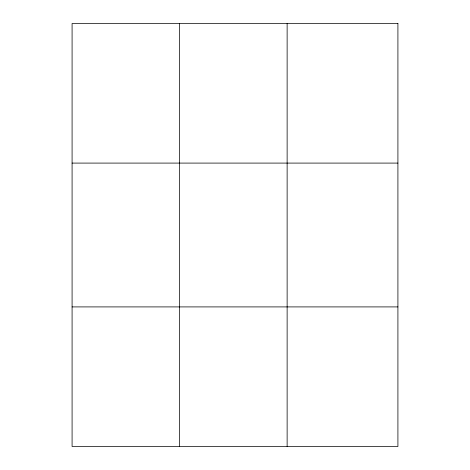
<?xml version="1.0" encoding="UTF-8"?>
<svg xmlns="http://www.w3.org/2000/svg" width="470" height="470" viewBox="0 0 470 470"><rect width="100%" height="100%" fill="white"/><g stroke="black" fill="none" stroke-linecap="round" stroke-linejoin="round"><path stroke-width="0.7" d="M179.611 446.5L179.611 23.5M287.129 446.5L287.129 23.5M72.086 163.09L397.914 163.09M72.086 306.91L397.914 306.91M397.914 23.5L397.914 446.5L72.086 446.5L72.086 23.5L397.914 23.5"/></g></svg>
